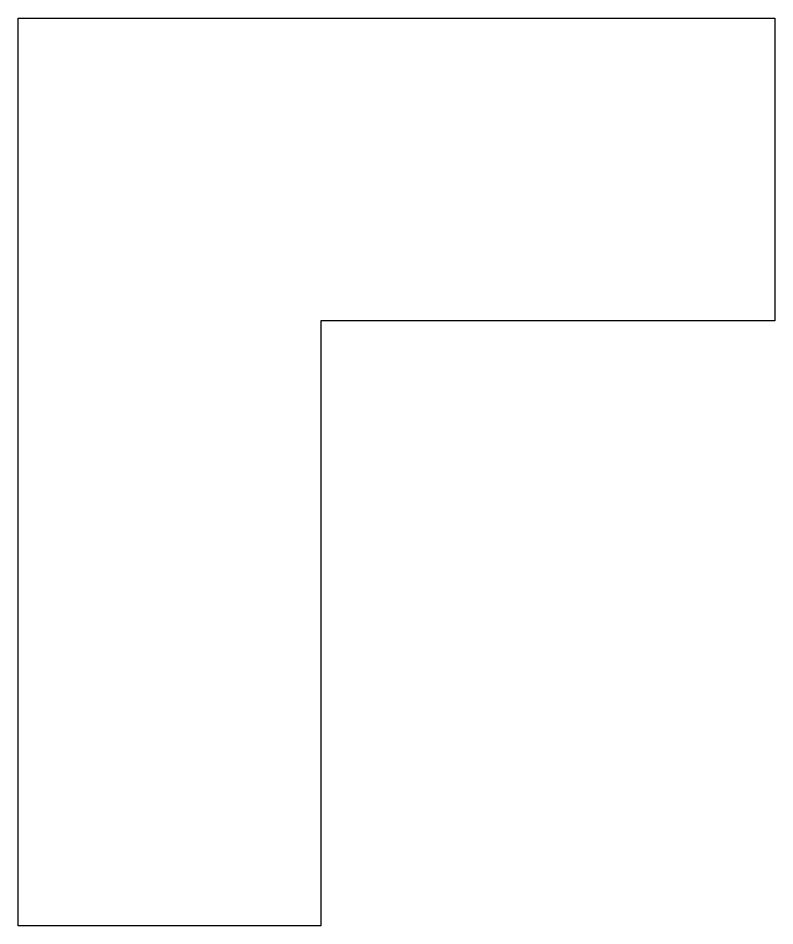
# Model space of a CAD drawing. Extents: x 0 to 10, y -1.3 to 10.7.
import ezdxf

# ---------------------------------------------------------------- set-up
doc = ezdxf.new("R2010")
doc.units = 0

msp = doc.modelspace()

# ---------------------------------------------------------------- linework, layer by layer
msp.add_lwpolyline([(0, 10.667), (10, 10.667), (10, 6.667), (4, 6.667), (4, -1.333), (0, -1.333)], close=True)

doc.saveas('drawing.dxf')
